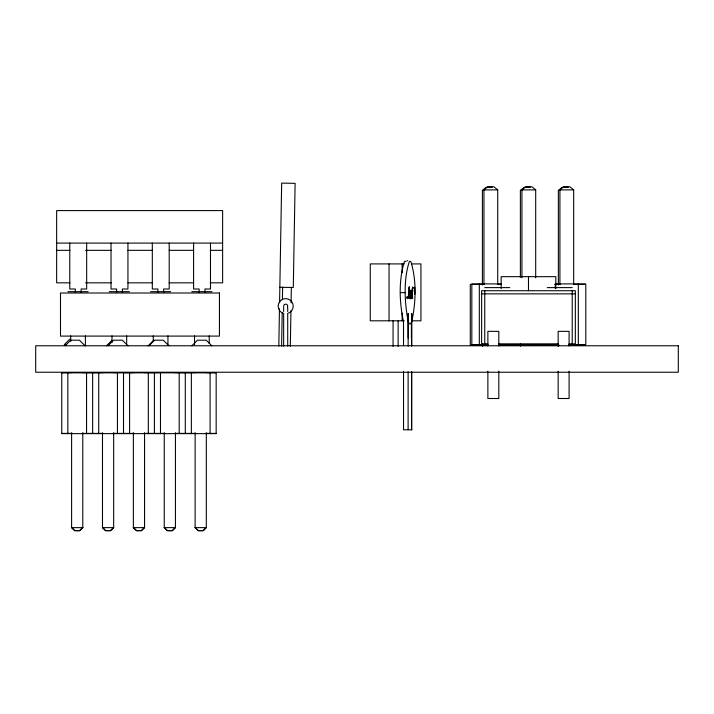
<?xml version="1.0" encoding="UTF-8"?>
<svg xmlns="http://www.w3.org/2000/svg" width="714" height="714" viewBox="0 0 714 714"><rect width="100%" height="100%" fill="white"/><g stroke="black" fill="none" stroke-linecap="round" stroke-linejoin="round"><path stroke-width="1.07" d="M408.105 429.783L408.122 371.842M408.14 346.21L408.149 321.693C404.659 302.156 403.231 280.798 409.265 261.699L410.086 261.217L410.907 261.699C416.762 280.897 415.95 302.575 411.648 322.076L411.639 345.389M411.603 429.783L411.63 372.039M411.666 319.488L411.657 346.183M403.571 322.148C399.421 302.566 398.457 280.932 404.365 261.699L405.186 261.217L406.007 261.699M278.817 346.049L279.469 308.787M279.576 302.638L281.664 183.105L295.123 183.346L293.302 287.51L279.843 287.278M281.602 346.111L282.182 312.723M282.414 299.362L282.628 287.117M290.321 346.263L290.946 310.644M291.08 302.852L291.348 287.269M414.772 294.257L414.673 287.153M411.434 322.148L411.398 338.097M69.838 339.114L64.26 344.692L66.473 344.692M65.144 345.772L70.722 340.203L79.477 340.203L85.055 345.772M106.502 345.772L112.08 340.203M108.037 345.772L113.606 340.203L122.371 340.203L127.94 345.772M148.164 345.772L153.733 340.203M148.958 345.772L154.536 340.203L163.292 340.203L168.87 345.772M191.852 345.772L197.492 340.203L206.248 340.203L211.826 345.772M82.788 527.405L79.656 530.538L74.738 530.538L71.605 527.405M82.788 432.773L82.788 527.637L79.656 530.77L74.738 530.77L71.605 527.637L71.605 432.773M113.669 527.405L110.536 530.538L105.618 530.538L102.486 527.405M113.669 432.773L113.669 527.637L110.536 530.77L105.618 530.77L102.486 527.637L102.486 432.818M144.549 527.405L141.417 530.538L136.499 530.538L133.366 527.405M144.549 432.773L144.549 527.637L141.417 530.77L136.499 530.77L133.366 527.637L133.366 432.773M175.43 527.405L172.297 530.538L167.379 530.538L164.247 527.405M175.43 432.773L175.43 527.637L172.297 530.77L167.379 530.77L164.247 527.637L164.247 432.773M206.31 527.405L203.178 530.538L198.26 530.538L195.127 527.405M206.31 432.773L206.31 527.637L203.178 530.77L198.26 530.77L195.127 527.637L195.127 432.773M482.396 285.047L482.396 190.415L486.252 187.273L492.294 187.273M483.949 284.52L483.949 189.888L487.805 186.756L493.856 186.756L497.712 189.888L497.712 284.52M520.381 277.202L520.381 190.415L524.228 187.273L530.279 187.273M521.934 277.791L521.934 189.888L525.79 186.756L531.841 186.756L535.696 189.888L535.696 277.835M558.366 285.047L558.366 190.415L562.213 187.273L568.264 187.273M559.919 284.52L559.919 189.888L563.774 186.756L569.826 186.756L573.681 189.888L573.681 284.52M406.998 260.69L407.64 260.672M483.949 189.888L497.712 189.888M521.934 189.888L535.696 189.888M559.919 189.888L573.681 189.888M482.396 190.415L484.511 190.415M520.381 190.415L522.309 190.415M558.366 190.415L560.481 190.415M56.656 243.09L222.625 243.09M56.656 250.337L70.017 250.337M85.618 250.337L111.232 250.337M127.94 250.337L152.448 250.337M169.156 250.337L193.664 250.337M210.371 250.337L222.625 250.337M404.258 263.912L370.263 263.912L370.263 320.809L404.258 320.809M411.862 263.912L420.939 263.912L420.939 320.809L411.862 320.809M70.017 282.833L56.656 282.833L56.656 210.585L222.625 210.585L222.625 282.833L210.371 282.833M85.618 282.833L111.232 282.833M127.94 282.833L152.448 282.833M169.156 282.833L193.664 282.833M501.246 283.895L471.838 283.895L471.838 344.683L488.09 344.683M484.342 284.422L470.285 284.422L470.285 345.21L484.342 345.21M497.497 284.422L500.791 284.422M554.823 284.422L560.303 284.422M573.467 284.422L584.231 284.422M484.752 287.608L509.742 287.608M547.227 287.608L572.217 287.608M67.991 291.678L88.117 291.678M109.269 291.678L129.395 291.678M150.538 291.678L170.664 291.678M191.816 291.678L211.942 291.678M400.465 292.633L405.365 292.633M481.629 293.856L575.341 293.856M487.876 343.836L481.629 343.836L481.629 290.732L575.341 290.732L575.341 343.836L569.094 343.836M498.809 343.836L558.161 343.836M499.059 344.683L558.571 344.683M568.442 344.683L585.792 344.683L585.792 283.895L555.287 283.895L555.287 288.313M498.595 345.21L522.318 345.21M535.482 345.21L559.205 345.21M573.467 345.21L584.231 345.21M72.239 372.601L61.752 372.601L61.752 433.63L216.163 433.63L216.163 372.601L205.677 372.601M82.155 372.601L103.119 372.601M113.035 372.601L116.337 372.601M123.513 372.601L134 372.601M143.916 372.601L157.437 372.601M174.796 372.601L195.761 372.601M61.752 372.842L216.163 372.842M411.719 429.783L403.553 429.783L403.535 371.226M61.752 433.389L72.239 433.389M82.155 433.389L103.119 433.389M113.035 433.389L134 433.389M143.916 433.389L164.88 433.389M174.796 433.389L195.761 433.389M205.677 433.389L216.163 433.389M71.605 527.637L82.788 527.637M102.486 527.637L113.669 527.637M133.366 527.637L144.549 527.637M164.247 527.637L175.43 527.637M195.127 527.637L206.31 527.637M408.149 315.526L408.283 321.728L409.265 323.558L410.086 324.04L410.907 323.558L411.621 321.737M408.122 321.371L408.194 313.455L408.319 321.916M411.648 315.526L411.782 321.728L411.701 313.455L411.808 321.541M403.508 321.693L403.535 345.817M408.131 322.407L408.167 338.097M411.666 371.824L411.675 429.783M578.313 283.895L578.313 344.683M572.217 290.732L572.217 343.836M569.094 346.022L569.094 331.341L558.161 331.341L558.161 346.022M569.094 371.173L569.094 398.501L558.161 398.501L558.161 371.173M558.366 344.05L558.366 346.281M555.822 288.572L555.822 276.675L501.157 276.675L501.157 288.572M528.485 276.675L528.485 290.732M520.381 343.969L520.381 346.192M498.809 346.022L498.809 331.341L487.876 331.341L487.876 346.022M498.809 371.173L498.809 398.501L487.876 398.501L487.876 371.173M484.752 290.732L484.752 343.836M482.396 344.05L482.396 346.281M479.317 283.895L479.317 344.683M402.161 263.912L402.161 272.668M402.161 313.151L402.161 320.809M398.135 320.809L398.135 346.37M393.066 320.809L393.066 346.37M389.05 263.912L389.05 320.809M287.706 307.573L287.706 311.518M287.706 314.196L287.706 346.111M283.654 307.573L283.654 311.518M283.654 314.196L283.654 346.111M210.487 243.09L210.487 289.009L204.927 289.009L204.927 292.312M210.086 372.842L210.086 433.63M209.22 335.883L209.22 343.586M199.144 292.312L199.144 289.009L193.583 289.009L193.583 243.09M194.529 335.883L194.529 344.692M191.361 372.842L191.361 433.63M185.283 372.842L185.283 433.63M179.196 372.842L179.196 433.63M169.209 243.09L169.209 289.009L163.658 289.009L163.658 292.312M167.951 335.883L167.951 344.692M160.48 372.842L160.48 433.63M157.874 292.312L157.874 289.009L152.314 289.009L152.314 243.09M154.403 372.842L154.403 433.63M153.26 335.883L153.26 341.39M148.316 372.842L148.316 433.63M129.6 372.842L129.6 433.63M127.94 243.09L127.94 289.009L122.38 289.009L122.38 292.312M126.673 335.883L126.673 344.692M123.513 372.842L123.513 433.63M117.435 372.842L117.435 433.63M116.596 292.312L116.596 289.009L111.036 289.009L111.036 243.09M111.982 335.883L111.982 342.488M98.719 372.842L98.719 433.63M92.633 372.842L92.633 433.63M86.662 243.09L86.662 289.009L81.11 289.009L81.11 292.312M86.555 372.842L86.555 433.63M85.403 335.883L85.403 345.79M75.327 292.312L75.327 289.009L69.767 289.009L69.767 243.09M70.713 335.883L70.713 341.39M67.83 372.842L67.83 433.63M283.735 313.437A7.533 7.533 0 0 1 279.513 301.843A7.533 7.533 0 0 1 291.856 301.843A7.533 7.533 0 0 1 287.635 313.437M283.726 306.69A2.026 2.026 0 0 1 285.948 304.155A2.026 2.026 0 0 1 287.439 307.172M409.988 296.221L410.336 298.863L411.237 297.961L411.318 290.419C409.122 311.206 410.496 276.782 409.988 296.221M408.533 288.465L408.631 289.589L408.979 289.063L408.247 298.149L409.229 298.568L409.336 286.662L408.533 288.465M413.219 287.921L412.406 289.723L412.96 290.848L412.326 292.258L412.656 298.381L411.683 298.568L411.782 291.044L412.63 286.983L413.219 287.921M406.998 297.345C407.016 301.531 407.774 294.507 406.998 297.345M219.439 292.999L60.494 292.999L60.494 336.089L219.439 336.089L219.439 292.999M678.3 345.772L35.7 345.772L35.7 372.235L678.3 372.235L678.3 345.772"/></g></svg>
